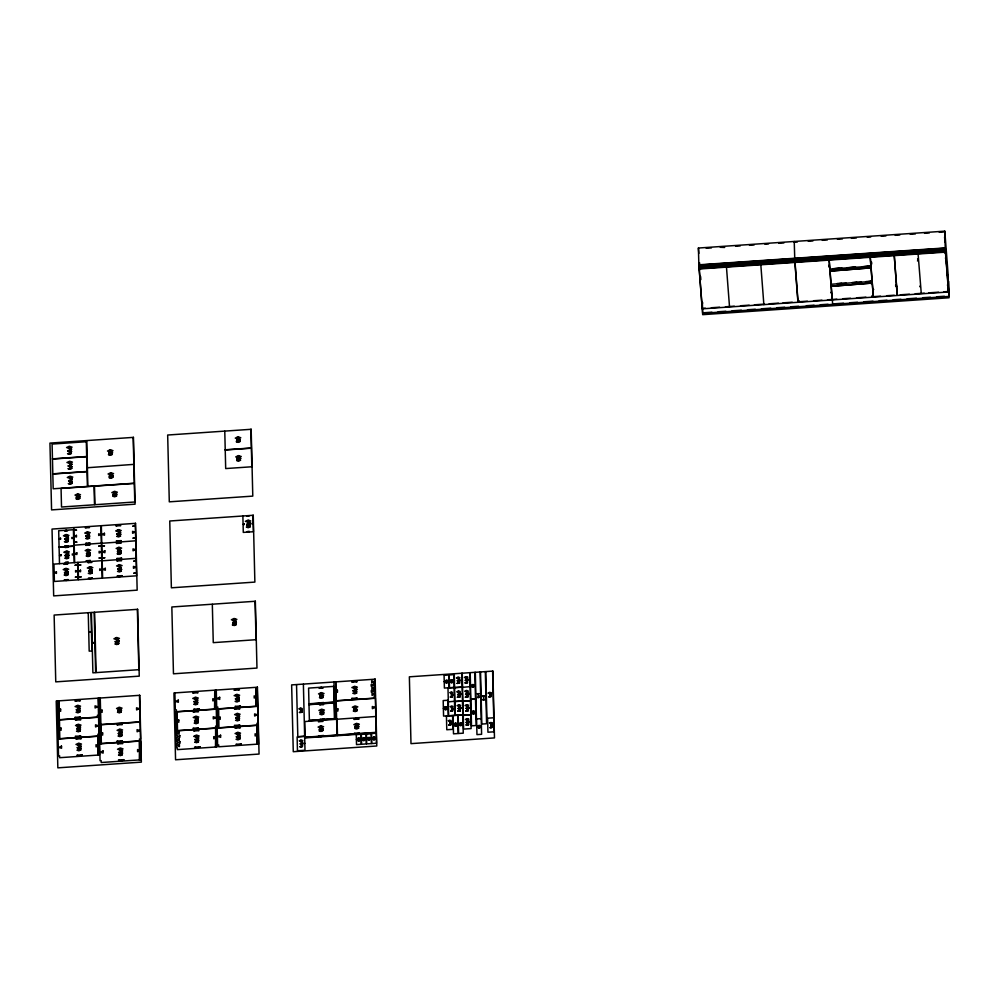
<?xml version="1.0" encoding="UTF-8"?>
<svg xmlns="http://www.w3.org/2000/svg" width="999" height="999" viewBox="0 0 999 999"><rect width="100%" height="100%" fill="white"/><g stroke="black" fill="none" stroke-linecap="round" stroke-linejoin="round"><path stroke-width="1.5" d="M873.163 290.072L873.675 289.373M945.529 258.516L945.578 257.68M947.626 285.801L947.539 284.703M459.84 709.69L459.415 709.727M459.29 681.318L458.728 681.53M466.908 680.781L466.708 681.33M467.682 694.78L467.07 694.392L467.707 694.605M468.181 722.839L467.719 723.064M111.851 476.76L112.238 476.311M66.97 571.99L67.77 571.628M88.536 535.464L89.336 535.102M115.634 495.342L116.433 494.98M88.961 552.947L89.76 552.584M466.883 682.342L467.395 682.105M467.207 696.041L467.719 695.804M467.557 710.414L468.069 710.177M69.755 452.572L71.241 452.784M70.105 467.569L71.603 467.757M70.479 482.505L71.965 482.717M119.693 711.188L121.154 711.338M321.641 696.528L323.139 696.728M322.04 713.086L323.539 713.274M321.241 729.769L322.702 729.907M355.469 709.839L356.943 710.052M356.968 727.272L358.466 727.459M67.008 538.523L68.357 538.336M117.495 641.52L118.844 641.333M248.888 524.025L250.2 523.838M234.952 622.489L236.288 622.302M234.99 624.075L236.326 623.888M301.223 710.764L301.686 710.102M490.222 694.78L491.071 694.68M490.484 695.292L490.584 695.104M460.302 710.514L459.428 710.576L459.877 710.002M68.831 451.173L67.92 450.611M69.243 466.071L68.282 465.584M69.555 481.106L68.644 480.544M109.815 453.758L108.841 453.246L109.79 453.334M77.223 497.465L76.311 496.915M110.377 476.71L109.39 476.211L110.352 476.286M65.747 539.21L64.785 539.123L65.759 539.635M66.146 555.706L65.185 555.619L66.171 556.131M114.123 494.88L113.174 494.792L114.148 495.304M64.548 572.702L65.522 572.39L64.535 572.302M89.573 571.203L88.661 570.641M236.613 440.334L237.587 440.022L236.601 439.935M237.974 459.253L237.063 458.703M116.234 641.845L115.26 641.358M77.373 709.864L76.399 709.377M77.822 728.833L77.198 728.371M78.284 747.789L77.323 747.302M247.652 524.687L246.716 524.612L247.665 525.112M118.856 711.288L117.87 710.776L118.831 710.863M119.38 733.653L118.431 733.578L119.405 734.078M119.843 752.622L118.881 752.135M233.616 622.889L232.705 622.327M195.08 701.798L194.118 701.31M194.58 720.679L195.567 720.366L194.58 720.279M196.004 739.722L195.042 739.235M236.451 698.963L235.489 698.476M236.913 717.919L235.951 717.844L236.938 718.343M237.375 736.887L236.413 736.4M319.855 696.166L320.829 695.853L319.842 695.766M320.254 712.724L321.228 712.412L320.242 712.312M320.379 729.432L319.43 729.507L320.404 729.857M354.183 691.32L353.209 690.809L354.17 690.896M354.62 709.577L353.658 709.09M356.144 726.985L355.182 726.91L356.156 727.409M457.292 680.893L457.917 680.694L457.28 680.644M465.259 680.431L465.896 680.232L465.259 680.169M457.629 694.767L458.254 694.567L457.617 694.505M458.541 708.728L458.591 708.965M301.636 744.08L302.035 743.656M459.29 680.781L458.941 681.243M459.278 695.117L459.503 694.63M468.044 708.691L467.382 708.878L467.832 708.366M468.281 724.088L468.156 723.513M302.26 746.141L301.823 746.203M459.303 679.657L458.878 679.707M121.204 751.348L122.552 751.098M301.735 742.607L302.073 742.569M459.428 706.98L460.289 706.817M449.887 721.827L450.249 722.115M467.532 707.317L467.869 707.292M483.903 698.001L483.666 698.089M302.222 745.878L302.397 745.891M467.669 696.303L467.844 696.315M301.623 743.968L302.11 743.918M460.352 709.253L459.39 708.703M445.991 707.067L445.542 706.967M451.323 680.019L451.398 679.994M896.378 285.177L895.541 285.239M77.385 728.858L77.847 729.245M121.316 733.516L121.004 733.541M121.778 752.447L121.466 752.472M197.465 720.616L197.165 720.641M238.836 717.781L238.536 717.806M356.094 690.746L355.794 690.771M490.809 695.616L490.422 696.078M828.77 266.92L828.883 265.185M871.565 262.075L871.715 263.986M452.722 710.002L452.235 709.839M90.097 631.605L90.285 631.593M301.323 711.001L301.798 711.213M459.465 679.345L458.666 679.17M452.609 707.717L451.973 707.567M69.343 448.439L72.053 447.152L69.293 446.241L66.583 447.527L69.343 448.439L69.468 453.571M69.705 463.399L72.415 462.112L69.655 461.213L66.945 462.487L69.705 463.399L69.83 468.531M110.29 451.935L112.999 450.661L110.227 449.75L107.517 451.036L110.29 451.935L110.352 454.52M70.067 478.359L72.777 477.085L70.017 476.173L67.308 477.46L70.067 478.359L70.192 483.504M110.839 474.9L113.549 473.613L110.789 472.714L108.079 473.988L110.839 474.9L110.901 477.485M77.772 496.016L80.482 494.73L77.71 493.818L75 495.104L77.772 496.016L77.835 498.588M114.623 493.481L117.333 492.207L114.573 491.296L111.851 492.582L114.623 493.481L114.685 496.066M238.062 439.023L240.771 437.749L238.012 436.838L235.302 438.124L238.062 439.023L238.124 441.608M66.209 536.675L68.919 535.402L66.159 534.49L63.449 535.776L66.209 536.675L66.334 541.545M238.524 457.792L241.234 456.518L238.461 455.606L235.752 456.893L238.524 457.792L238.586 460.377M87.537 533.978L90.247 532.692L87.475 531.793L84.765 533.066L87.537 533.978L87.637 538.274M66.608 553.171L69.318 551.898L66.558 550.986L63.849 552.272L66.608 553.171L66.733 558.041M118.506 531.83L121.216 530.544L118.444 529.632L115.734 530.919L118.506 531.83L118.606 536.188M87.962 551.46L90.672 550.174L87.9 549.263L85.19 550.549L87.962 551.46L88.062 555.819M65.971 570.504L68.681 569.218L65.922 568.319L63.212 569.592L65.971 570.504L66.071 574.862M118.931 549.363L121.641 548.089L118.869 547.177L116.159 548.463L118.931 549.363L119.031 553.658M90.097 568.881L92.807 567.594L90.047 566.695L87.325 567.981L90.097 568.881L90.197 573.176M119.356 566.845L122.065 565.559L119.293 564.66L116.583 565.933L119.356 566.845L119.455 571.203M248.102 522.215L250.749 520.966L248.052 520.079L245.404 521.328L248.102 522.215L248.227 526.972M93.531 642.407L93.544 643.106M116.696 639.685L119.418 638.398L116.646 637.487L113.936 638.773L116.696 639.685L116.796 643.806M234.153 620.654L236.863 619.38L234.091 618.468L231.381 619.755L234.153 620.654L234.253 624.787M77.835 707.454L80.544 706.168L77.785 705.257L75.075 706.543L77.835 707.454L77.947 712.087M78.297 726.41L81.006 725.124L78.247 724.225L75.537 725.499L78.297 726.41L78.409 731.043M119.318 709.415L122.028 708.129L119.268 707.217L116.558 708.503L119.318 709.415L119.393 712.112M78.759 745.341L81.468 744.055L78.709 743.156L75.986 744.43L78.759 745.341L78.871 750.037M119.855 731.243L122.565 729.957L119.805 729.045L117.095 730.331L119.855 731.243L119.967 735.876M195.542 699.35L198.264 698.064L195.492 697.152L192.782 698.438L195.542 699.35L195.667 704.045M120.317 750.174L123.027 748.888L120.255 747.976L117.545 749.262L120.317 750.174L120.429 754.869M236.913 696.515L239.635 695.229L236.863 694.317L234.153 695.604L236.913 696.515L237.038 701.211M196.004 718.343L198.726 717.057L195.954 716.146L193.244 717.432L196.004 718.343L196.116 722.976M237.375 715.509L240.097 714.223L237.325 713.311L234.615 714.597L237.375 715.509L237.487 720.142M196.466 737.274L199.176 735.988L196.416 735.077L193.706 736.363L196.466 737.274L196.578 741.97M321.303 694.804L324.013 693.518L321.241 692.607L318.531 693.893L321.303 694.804L321.366 697.502M237.837 734.44L240.547 733.154L237.787 732.242L235.077 733.528L237.837 734.44L237.949 739.135M300.574 709.39L302.26 708.591L300.537 708.029L298.863 708.828L300.574 709.39L300.649 712.362M354.633 688.473L357.342 687.187L354.583 686.288L351.873 687.562L354.633 688.473L354.745 693.106M321.703 711.35L324.413 710.064L321.653 709.165L318.943 710.439L321.703 711.35L321.765 714.06M355.107 708.129L357.817 706.842L355.057 705.943L352.347 707.217L355.107 708.129L355.182 710.838M320.866 727.984L323.589 726.71L320.816 725.798L318.107 727.085L320.866 727.984L320.941 730.694M301.049 741.395L302.784 740.571L301.011 739.984L299.275 740.808L301.049 741.395L301.174 746.665M446.541 680.806L447.465 680.369L445.604 680.494L446.541 680.806L446.59 682.742M451.648 680.319L452.559 679.882L450.699 680.007L451.648 680.319L451.698 682.529M356.631 725.536L359.34 724.25L356.581 723.351L353.871 724.625L356.631 725.536L356.693 728.246M458.179 678.508L459.915 677.684L458.141 677.097L456.406 677.921L458.179 678.508L458.291 683.266M466.158 678.046L467.894 677.222L466.121 676.635L464.385 677.459L466.158 678.046L466.271 682.804M451.236 693.069L452.634 692.407L449.8 692.594L451.236 693.069L451.323 696.94M358.691 738.573L359.615 738.136L357.754 738.261L358.691 738.573L358.753 740.783M472.839 685.089L473.763 684.652L471.903 684.777L472.839 685.089L472.889 687.037M458.516 692.369L460.252 691.545L458.479 690.971L456.743 691.795L458.516 692.369L458.628 697.14M363.798 738.224L364.71 737.786L362.862 737.911L363.798 738.224L363.848 740.434M368.893 737.999L369.817 737.574L367.957 737.699L368.893 737.999L368.943 739.947M466.483 691.82L468.231 690.996L466.458 690.409L464.722 691.233L466.483 691.82L466.62 697.09M374.001 737.649L374.912 737.225L373.052 737.349L374.001 737.649L374.038 739.597M445.679 707.304L446.603 706.867L444.742 706.992L445.679 707.304L445.741 709.515M478.221 694.105L479.195 693.643L477.235 693.781L478.221 694.105L478.309 697.439M451.573 707.03L452.972 706.368L450.149 706.568L451.573 707.03L451.66 710.876M458.853 706.218L460.589 705.394L458.816 704.819L457.08 705.644L458.853 706.218L458.966 711.026M483.528 696.49L484.503 696.041L482.529 696.166L483.528 696.49L483.603 699.799M489.735 693.681L491.421 692.881L489.71 692.319L488.024 693.119L489.735 693.681L489.81 696.653M466.833 706.106L468.568 705.282L466.808 704.707L465.059 705.531L466.833 706.106L466.958 710.876M449.687 721.141L451.086 720.479L448.264 720.666L449.687 721.141L449.775 724.974M473.476 711.575L474.4 711.151L472.539 711.276L473.476 711.575L473.538 713.798M455.581 723.701L456.493 723.264L454.632 723.388L455.581 723.701L455.631 725.911M467.17 720.042L468.918 719.218L467.145 718.631L465.409 719.455L467.17 720.042L467.295 724.849M460.676 723.488L461.6 723.051L459.74 723.176L460.676 723.488L460.726 725.424M479.07 725.986L479.995 725.549L478.134 725.674L479.07 725.986L479.12 727.921M490.834 723.326L492.232 722.664L489.41 722.851L490.834 723.326L490.946 727.572M917.457 260.951L918.243 260.115L917.594 258.928M460.002 710.177L459.428 710.227M89.46 534.977L88.686 535.052M89.885 552.459L89.111 552.522M120.854 550.374L120.08 550.437M67.895 571.503L67.12 571.578M92.02 569.88L91.246 569.954M121.279 567.844L120.504 567.919M70.017 447.19C69.068 446.041 68.556 447.952 68.919 446.828M70.38 462.762C69.455 461.625 68.943 463.511 69.306 462.412M70.742 477.122C69.805 475.961 69.281 477.872 69.643 476.76M70.754 477.734C69.818 476.573 69.306 478.484 69.655 477.36M88.187 532.729C87.263 531.593 86.763 533.466 87.113 532.367M88.636 550.824C87.712 549.687 87.2 551.56 87.55 550.461M119.58 548.114C118.669 546.99 118.157 548.851 118.506 547.764M118.644 565.896C119.58 567.057 120.105 565.147 119.743 566.258M120.017 565.609C119.081 564.447 118.569 566.358 118.931 565.247M196.229 698.713C195.292 697.564 194.78 699.462 195.142 698.351M195.767 736.325C196.703 737.474 197.215 735.564 196.865 736.688M300.961 708.99L300.337 708.791M458.603 677.709L457.904 677.472M466.583 677.247L465.884 677.01M301.436 740.584L300.412 740.996M472.602 684.765L472.964 684.889M477.897 693.643L478.409 693.806M451.923 706.393L451.348 706.206M358.928 738.348L358.329 738.186M467.607 719.243L466.908 719.005M490.472 722.826L491.033 723.014M112.45 476.298L112.388 475.449M467.557 694.542L467.02 694.305M79.296 709.727L78.996 709.74M79.758 728.683L79.445 728.708M197.003 701.623L196.703 701.648M80.22 747.614L79.908 747.639M238.374 698.788L238.074 698.813M197.927 739.547L197.627 739.572M239.298 736.713L238.998 736.738M302.135 744.38L301.598 744.68M467.932 709.103L467.395 709.39M70.941 450.274L70.43 450.324M71.304 465.234L70.792 465.284M71.678 480.207L71.154 480.257M67.857 540.097L67.333 540.147M68.257 556.593L67.732 556.643M249.713 525.561L249.201 525.611M467.182 679.22L466.845 679.245M459.54 693.556L459.215 693.581M467.607 696.603L467.27 696.628M459.877 707.404L459.552 707.429M468.206 721.216L467.869 721.253M89.573 535.439L88.312 535.476M120.579 533.279L119.281 533.329M89.997 552.922L88.736 552.959M120.966 550.824L119.705 550.861M68.019 571.965L66.746 572.002M92.183 570.329L90.872 570.379M121.391 568.306L120.13 568.344M467.07 696.053L467.907 696.016M78.347 709.49L79.608 709.702M78.809 728.446L80.07 728.671M196.054 701.385L197.327 701.598M237.425 698.551L238.699 698.763M120.367 733.278L121.628 733.491M79.271 747.377L80.532 747.602M196.516 720.379L197.79 720.591M237.887 717.544L239.161 717.757M120.817 752.21L122.09 752.422M355.144 690.509L356.406 690.734M196.978 739.31L198.252 739.522M238.349 736.475L239.623 736.688M69.081 461.813L70.729 462.137M109.678 450.949L111.326 451.273M65.372 569.517L66.995 569.842M116.071 638.086L117.732 638.411M236.301 695.516L237.962 695.853M119.743 749.213L121.279 749.512M465.759 677.409L466.82 677.609M450.911 692.245L451.748 692.407M458.116 691.358L459.178 691.57M466.108 690.796L467.095 690.996M458.454 705.207L459.503 705.406M466.433 705.082L467.495 705.456M466.446 705.469L467.495 705.681M373.788 737.312L374.35 737.424M449.363 720.316L450.212 720.816L449.15 720.716M490.509 722.502L491.371 722.664M109.753 450.337L110.802 450.287M110.352 473.938L111.339 473.888M66.096 552.185L67.133 552.135M67.832 556.98L68.581 556.93M77.298 705.856L78.359 705.794M77.31 706.455L78.372 706.393M118.794 707.816L119.83 707.754M195.005 697.752L196.066 697.689M78.209 743.743L79.283 743.681M195.479 717.344L196.541 717.282M236.85 713.91L237.887 713.848M321.178 710.364L322.24 710.301M472.652 684.54L473.014 684.527M320.329 726.385L321.391 726.323M458.516 705.594L459.19 705.556M473.314 711.038L473.151 711.375M466.845 719.405L467.52 719.367M467.47 681.743L466.945 682.067M468.156 709.814L467.657 709.59M108.841 453.184L109.815 452.934L108.829 452.847M109.39 476.136L110.377 475.899L109.39 475.811M113.174 494.73L114.148 494.48L113.162 494.393M64.785 539.06L65.772 538.823L64.785 538.723M86.101 536.076L87.088 535.839L86.089 535.739M117.07 534.015L118.057 533.716L117.058 533.616M65.185 555.556L66.171 555.319L65.185 555.219M86.526 553.658L87.512 553.346L86.526 553.246M117.495 551.535L118.481 551.223L117.495 551.123M246.716 524.55L247.677 524.313L246.703 524.213M117.919 568.98L118.906 568.731L117.919 568.643M117.87 710.714L118.856 710.476L117.87 710.376M76.873 728.683L77.847 728.433L76.861 728.346M118.431 733.516L119.405 733.266L118.419 733.179M235.951 717.769L236.938 717.532L235.951 717.432M353.209 690.746L354.183 690.496L353.196 690.409M319.418 729.295L320.404 729.045L319.418 728.958M465.609 694.43L466.233 694.268L465.596 694.205M355.182 726.835L356.168 726.598L355.169 726.498M300.162 744.005L300.786 743.843L300.15 743.78M457.967 708.591L458.591 708.441L457.954 708.378M465.946 708.453L466.57 708.303L465.934 708.241M466.296 722.664L466.908 722.252L466.283 722.19M446.703 680.444L446.728 680.232M70.142 452.697L71.229 452.46M70.504 467.669L71.591 467.432M70.879 482.629L71.953 482.392M120.067 711.251L121.154 711.013M322.04 696.64L323.127 696.403M322.452 713.186L323.526 712.949M355.856 709.964L356.943 709.727M321.616 729.819L322.702 729.582M357.38 727.372L358.454 727.135M301.436 711.563L301.248 711.788M70.804 452.372L70.18 452.222L71.004 452.048M111.064 453.409L111.888 453.022M71.166 467.345L70.542 467.182L71.366 467.02M238.836 440.497L239.872 440.522M70.904 482.367L71.853 482.005M111.626 476.373L112.65 476.398M239.298 459.265L240.322 459.29M78.546 497.477L79.371 497.09M115.397 494.955L116.221 494.567M66.995 538.261L67.807 537.874M88.324 535.963L89.148 535.576M88.362 537.474L89.186 537.087M119.293 533.803L120.117 533.429M67.395 554.757L68.207 554.37M88.749 553.446L89.573 553.059M248.863 523.763L249.663 523.389M119.718 551.348L120.542 550.961M66.758 572.489L67.582 572.102M90.884 570.866L91.833 570.504M120.142 568.831L120.966 568.443M120.18 570.404L121.004 570.017M117.482 641.246L118.307 640.871M117.52 642.832L118.881 642.906M234.927 622.227L235.752 621.84M234.965 623.813L235.914 623.451M78.809 711.251L79.72 711.3M120.105 710.988L120.929 710.601M196.378 703.246L197.203 702.859M237.75 700.399L238.574 700.024M79.133 730.244L79.957 729.857M322.078 696.365L323.027 696.003M238.212 719.33L239.036 718.955M79.595 749.238L80.42 748.85M322.477 712.924L323.301 712.537M355.894 709.702C356.993 709.615 356.443 708.054 356.631 709.215M197.303 741.171L198.127 740.783M459.19 696.603L459.965 696.628M238.674 738.323L239.498 737.949M321.653 729.557L322.477 729.183M357.405 727.11L358.229 726.723M467.407 710.152L468.019 709.927M450.149 724.562L450.849 724.562M467.932 722.776L468.394 722.826M490.434 694.43L490.859 694.392M944.792 231.156L945.266 249.013L698.888 265.909L698.413 248.039L944.792 231.156L948.163 275.062L948.513 291.97L702.272 308.841L702.085 303.908M706.193 248.264L711.425 247.902M720.267 247.302L724.687 247.465M735.564 246.254L740.197 245.929M749.462 245.304L754.108 244.98M764.922 244.243L768.518 243.993M778.833 243.281L783.89 242.944M797.389 242.008L794.28 242.22L794.23 241.471L794.829 261.101L802.584 260.24M808.253 241.271L812.911 240.946M822.227 240.309L827.334 239.96M837.412 239.273L842.407 238.923M851.36 238.311L856.368 237.974M867.232 237.225L870.728 236.988M881.205 236.263L885.926 235.939M895.179 235.314L899.837 234.99M910.226 234.278L915.359 233.928M924.525 233.304L929.32 232.967M939.26 232.292L943.68 231.98M700.024 264.673L698.863 264.76L702.185 308.391L705.282 308.179M944.067 247.952L945.229 247.864L949.013 296.403L702.634 313.286L699.188 268.544L945.429 251.661L945.578 252.722L944.417 252.809M698.825 264.822L945.191 247.939M698.825 265.16L945.204 248.264M705.194 266.908L714.472 266.271M719.105 265.959L729.919 265.222M733.016 265.01L743.83 264.26M748.463 263.948L759.277 263.199M762.374 262.987L773.189 262.25M777.821 261.938L788.648 261.189M807.242 259.915L816.558 259.278M821.215 258.953L832.08 258.217M835.189 258.004L846.053 257.255M850.711 256.943L861.575 256.194M866.233 255.869L875.536 255.232M880.194 254.92L889.51 254.283M894.167 253.958L905.032 253.209M908.141 252.997L919.005 252.26M923.663 251.935L932.966 251.298M937.624 250.974L945.391 250.449L699.013 267.332M699.2 269.006L945.441 252.135L948.513 291.97M699.2 269.156L700.361 269.068M944.405 252.335L945.578 252.26M700.374 269.53L699.213 269.618L699.188 268.544M833.466 268.669L839.622 268.256M847.327 267.72L855.019 267.195M862.724 266.671L868.88 266.246M832.979 268.831L842.082 268.207M848.139 267.794L855.718 267.27M863.298 266.758L870.878 266.233L829.944 269.043M871.016 266.895L829.969 270.18L871.028 267.357M947.002 275.15L948.163 275.062M837.112 283.554L841.67 283.241M852.322 282.517L856.88 282.205M866.008 281.581L870.566 281.268M837.187 283.841L846.278 283.216M852.347 282.804L861.438 282.18M865.983 281.868L872.052 281.443L831.118 284.253M896.265 286.351L896.927 286.313M711.338 307.754L719.567 307.192M725.449 306.793L734.277 306.181M740.484 305.756L749.175 305.17M754.42 304.807L764.547 304.108M769.168 303.796L778.396 303.159M783.004 302.847L792.232 302.21M798.076 301.81L807.367 301.174M813.561 300.749L821.952 300.175M827.509 299.8L836.837 299.151M842.681 298.751L850.486 298.226M856.543 297.802L865.921 297.165M880.531 296.166L872.127 296.74L872.04 295.667M886.6 295.741L894.205 295.229M900.274 294.805L909.39 294.181M915.171 293.781L924.287 293.157M928.833 292.844L938.561 292.183M943.955 291.808L948.563 291.496M704.17 312.724L711.912 312.188M718.106 311.763L725.848 311.238M732.042 310.814L741.333 310.177M747.514 309.752L755.256 309.215M761.45 308.791L770.741 308.154M776.935 307.729L784.677 307.205M790.858 306.78L798.601 306.243M806.343 305.719L814.085 305.182M820.279 304.757L828.021 304.233M834.215 303.808L843.518 303.172M849.724 302.747L857.479 302.21M863.685 301.785L872.989 301.149M879.195 300.724L886.95 300.187M893.156 299.762L900.911 299.238M907.117 298.801L916.433 298.164M922.639 297.739L930.394 297.215M936.6 296.79L944.355 296.253M68.269 447.714L70.392 447.564L69.693 447.39M70.092 449.038L71.566 448.938M236.975 437.699L239.098 437.55L238.399 437.375M70.105 449.463L71.578 449.363M67.92 451.024L68.906 451.523M67.932 451.348L68.894 451.286M238.811 439.635L240.284 439.535M238.823 440.059L240.297 439.96M236.626 440.671L237.587 440.596M238.848 440.896L239.872 440.834M111.039 452.547L112.512 452.447M111.051 452.972L112.525 452.872M108.841 453.583L109.803 453.509M112.1 453.434L111.301 453.796M111.076 453.808L112.1 453.746M52.46 458.853L86.676 456.506M52.46 459.041L86.676 456.693M225.225 449.8L251.373 448.002M225.237 449.975L251.373 448.189M70.467 464.011L71.928 463.911M70.467 464.435L71.94 464.335M68.294 465.984L69.268 466.496M68.294 466.321L69.256 466.246M87.4 467.732L133.866 464.373M239.273 458.404L240.747 458.304M237.063 459.103L238.049 459.615M239.285 458.828L240.747 458.728M237.075 459.44L238.037 459.365M239.298 459.665L240.334 459.602M52.822 473.826L87.038 471.478M52.822 474.001L87.05 471.653M109.84 473.713L111.801 473.588L110.414 473.801M111.601 475.512L113.062 475.412M111.613 475.936L113.074 475.836M70.829 478.971L72.29 478.871M109.403 476.535L110.365 476.473M70.842 479.395L72.303 479.295M111.626 476.773L112.662 476.698M68.656 480.944L69.63 481.456M68.656 481.281L69.618 481.218M134.316 483.229L87.85 486.413L86.738 440.671M134.328 483.404L94.493 486.138L94.942 504.72L134.778 501.998L133.204 437.487M78.521 496.615L79.995 496.515M115.372 494.093L116.846 493.993M78.534 497.04L79.995 496.94M115.385 494.517L116.858 494.418M76.324 497.315L77.298 497.827M76.324 497.652L77.285 497.589M113.174 495.129L114.136 495.054M79.57 497.502L78.771 497.864M78.546 497.889L79.583 497.814M115.409 495.354L116.433 495.292M247.078 521.515L249.113 521.378L248.439 521.203M248.838 522.814L250.287 522.714L248.851 523.339M248.876 524.35L250.312 524.25M66.97 537.287L68.444 537.187L66.983 537.824M246.728 524.937L247.665 524.875M248.888 524.762L250.324 524.675M119.293 534.153L120.729 534.265L119.967 534.103M86.114 536.475L87.075 536.65M117.083 534.353L118.044 534.527M88.337 536.525L89.798 536.426M88.349 536.85L89.398 536.775M119.306 534.64L120.792 534.54M119.318 534.94L120.03 534.59M248.926 526.123L249.9 525.886M67.008 538.861L68.469 538.761M88.362 537.562L89.41 537.499M120.38 535.402L119.331 535.476L120.155 534.989M64.798 539.46L65.759 539.398M67.008 539.285L68.481 539.185M74.238 545.192L101.324 543.156M101.773 543.306L135.714 540.796M59.091 547.065L73.814 546.053M59.103 547.24L73.814 546.228M67.37 553.783L68.844 553.683L67.383 554.32M120.729 550.486L119.93 550.849M68.756 554.832L67.408 555.019M88.749 553.783L90.197 553.896L89.423 553.733M67.408 555.357L68.869 555.257M86.538 553.983L87.512 554.158M117.507 551.86L118.469 552.035M119.73 551.91L121.191 551.81M65.197 555.956L66.159 555.894M67.42 555.781L68.881 555.681M88.761 554.27L90.247 554.17M119.743 552.235L120.792 552.16M88.774 554.57L89.485 554.22M89.835 555.044L88.786 555.107L89.61 554.632M120.804 552.884L119.755 552.959L120.579 552.472M101.761 560.664L53.958 564.123L54.383 581.455L78.059 579.832L77.635 562.499M102.21 560.814L136.151 558.304M89.123 568.269L91.059 568.131L89.685 568.356M91.896 570.004L91.096 570.367M121.154 567.969L120.355 568.331M88.661 571.053L89.648 571.553M66.771 572.827L68.207 572.951L67.433 572.789M120.155 569.168L121.591 569.293L120.817 569.13M64.548 573.039L65.509 572.964M88.674 571.378L89.635 571.316M117.932 569.38L118.906 569.555M90.897 571.428L92.358 571.328M66.783 573.326L68.257 573.214M90.909 571.753L91.958 571.678M120.155 569.655L121.641 569.555M66.783 573.626L67.495 573.276M120.167 569.967L120.879 569.617M67.845 574.088L66.796 574.163L67.62 573.676M91.97 572.402L90.921 572.477L91.746 571.99M120.18 570.504L121.229 570.429M233.167 619.467L235.09 619.33L233.729 619.555M232.717 622.739L233.691 623.239M234.94 622.839L236.413 622.739L234.952 623.376M232.73 623.064L233.691 623.001M115.647 638.96L117.732 638.823L117.045 638.636M115.272 641.758L116.246 642.27M115.285 642.095L116.246 642.02M117.495 641.857L118.968 641.758L117.507 642.394M458.666 678.895L459.602 678.833M466.633 678.433L467.582 678.358M466.645 678.696L467.582 678.633M353.571 687.137L355.656 687L354.957 686.812M458.703 680.594L459.64 680.531M466.683 680.132L467.619 680.069M458.703 680.794L459.64 680.381M466.683 680.331L467.607 679.919M458.716 681.33L459.403 681.293M458.728 681.593L459.677 681.53M466.708 681.131L467.657 681.068M196.303 699.949L197.777 699.849M237.675 697.115L239.136 697.015M458.728 681.793L459.19 681.568M78.584 708.054L80.057 707.954M355.394 689.085L356.855 688.985M458.741 682.155L459.677 682.08M196.316 700.374L197.777 700.274M237.687 697.539L239.148 697.439M458.741 682.354L459.415 682.305M78.596 708.478L80.07 708.378M355.394 689.51L356.868 689.41M459.627 682.754L459.278 682.504M78.609 709.04L79.67 708.965M196.328 700.936L197.39 700.861M237.7 698.101L238.761 698.026M355.407 690.059L356.468 689.984M466.733 682.354L467.395 682.305M78.621 709.34L79.333 708.99M196.328 701.248L197.04 700.886M237.7 698.401L238.411 698.051M355.419 690.371L356.131 690.009M76.411 709.777L77.385 710.289M194.131 701.71L195.105 702.222M235.489 698.875L236.476 699.387M76.424 710.114L77.385 710.052M194.131 702.047L195.092 701.985M196.353 702.01L197.79 702.122L197.015 701.96M235.502 699.213L236.463 699.15M237.725 699.175L239.161 699.288L238.386 699.125M353.221 691.146L354.183 691.071M78.646 710.339L80.107 710.239M355.444 691.358L356.905 691.258M78.659 710.651L79.708 710.576M196.366 702.497L197.839 702.397M237.737 699.662L239.211 699.562M320.304 694.18L322.277 694.043L320.879 694.268M355.457 691.683L356.506 691.608M196.366 702.809L197.09 702.447M237.737 699.962L238.461 699.612M355.469 692.407L356.518 692.332M196.391 703.333L197.44 703.271M237.762 700.499L238.811 700.436M319.855 696.503L320.816 696.44M454.145 687.399L449.488 687.724L449.175 674.962L453.833 674.637L454.82 715.309L448.663 715.734L447.989 687.999L454.145 687.587M454.595 687.537L462.125 687.025M454.595 687.712L462.125 687.2M462.574 687.337L470.104 686.638M117.882 711.113L118.844 711.051M465.859 691.42L467.107 691.333L466.221 691.483M57.642 719.854L97.465 717.12L97.427 715.234L98.514 715.159L98.114 698.264M216.284 708.978L176.448 711.7L176.398 709.814L175.312 709.889L174.9 692.994M257.655 706.143L217.819 708.865L217.77 706.98L216.683 707.055L216.271 690.159M334.44 700.873L374.263 698.139L374.225 696.253L375.312 696.178L375.212 692.07L374.051 692.157L374.001 690.184L375.174 690.097L375.075 686.051L373.913 686.126L373.863 684.153L375.025 684.078L374.912 679.283M57.642 720.029L98.564 717.22L98.976 734.115L97.89 734.19L97.927 736.076L58.104 738.81M216.284 709.153L175.362 711.962L175.936 735.714L177.098 735.639L177.148 737.599L175.986 737.687L176.086 741.733L177.248 741.658L177.298 743.631L176.124 743.706L176.224 747.814L177.322 747.739L177.372 749.625L217.195 746.902L216.746 728.109L175.824 730.918M257.655 706.318L216.733 709.128L217.595 744.979L218.694 744.904L218.744 746.79L258.566 744.068L258.117 725.274L217.195 728.084M334.44 701.048L375.362 698.251L376.461 743.231L371.803 743.556L371.566 733.528L376.223 733.216M459.003 692.757L459.94 692.694M466.97 692.207L467.919 692.145M451.623 693.381L452.385 693.331M451.623 693.593L452.385 693.543M458.766 693.231L459.952 692.969M466.733 692.669L467.919 692.419M308.978 703.796L334.016 702.085M308.978 704.045L334.028 702.334M308.991 704.482L334.041 702.772M451.66 694.755L452.41 694.58M308.991 704.657L334.041 702.946M451.66 694.917L452.422 694.867M459.041 694.455L459.977 694.255M467.02 693.905L467.944 693.843M459.041 694.667L459.99 694.605M467.02 694.105L467.944 693.693M451.673 695.554L452.435 695.504M489.123 692.944L490.322 692.856L489.473 692.994M459.053 695.204L459.74 695.154M451.685 695.891L452.023 695.866M459.065 695.466L460.015 695.391M467.033 694.904L467.982 694.842M451.685 696.141L452.46 696.091M459.065 695.654L459.515 695.167M467.045 695.104L467.495 694.879M451.698 696.578L452.397 696.528M459.078 696.016L460.015 695.816M467.057 695.466L467.994 695.404M459.078 696.228L459.727 696.228M467.057 695.666L467.732 695.616M490.234 695.129L490.884 695.092M299.95 708.653L301.174 708.566L300.299 708.703M490.247 695.629L491.158 695.566M490.259 696.216L491.171 696.091M478.583 697.102L479.258 697.027M77.21 725.087L79.333 724.937L78.634 724.75M77.223 725.686L79.346 725.549L78.646 725.361M301.061 710.339L301.898 710.389M354.096 706.955L356.081 706.817L354.67 707.042M99.201 724.675L140.122 721.877M301.074 710.838L301.423 710.813M470.854 699.2L475.499 698.888M99.201 724.862L140.122 722.052M470.854 699.387L475.512 699.063M301.086 711.338L301.998 711.276M301.086 711.525L301.648 711.338M320.617 710.027L322.739 709.877L322.028 709.69M79.046 727.022L80.519 726.922M196.766 718.943L198.227 718.843M238.137 716.108L239.598 716.008M301.099 711.925L302.01 711.8M448.326 701.872L454.483 701.273M454.932 701.41L462.462 700.886M454.932 701.585L462.462 701.073M79.058 727.447L80.532 727.347M196.778 719.367L198.239 719.268M238.149 716.533L239.61 716.433M462.912 701.186L470.442 700.674M462.912 701.36L470.442 700.848M79.071 727.996L80.132 727.921M196.791 719.929L197.852 719.854M238.162 717.095L239.223 717.02M79.083 728.308L79.795 727.946M196.791 720.242L197.502 719.879M238.162 717.407L238.873 717.045M353.658 709.502L354.645 710.002M353.671 709.827L354.633 709.765M76.886 729.083L77.847 729.008M194.593 721.003L195.554 720.941M235.964 718.169L236.925 718.106M79.108 729.295L80.569 729.195M196.815 721.228L198.277 721.128M238.187 718.393L239.648 718.293M79.108 729.62L80.17 729.545M196.828 721.553L197.877 721.478M238.199 718.706L239.248 718.643M320.267 713.049L321.228 712.986M79.133 730.344L80.182 730.269M197.889 722.202L196.84 722.265L197.665 721.79M238.212 719.43L239.261 719.367M118.918 730.032L120.742 729.907L119.43 729.632L119.455 730.706M459.34 706.605L460.277 706.543M451.96 707.342L452.722 707.292M467.32 706.493L468.256 706.43M118.931 730.631L120.767 730.506L119.455 730.232M467.332 706.768L468.269 706.705M451.998 708.716L452.747 708.666M451.998 708.878L452.747 708.553M459.378 708.303L460.314 708.241M120.604 731.842L122.078 731.743M459.378 708.516L460.327 708.453M467.357 708.191L468.294 707.991M120.617 732.267L122.09 732.167M452.01 709.527L452.784 709.477M467.37 708.403L468.319 708.341M120.629 732.829L121.691 732.754M459.403 709.502L459.865 709.278M468.056 708.89L467.382 709.14L468.331 709.128M120.642 733.141L121.354 732.779M309.378 720.354L334.428 718.631M459.415 710.039L460.364 709.977M309.378 720.604L334.428 718.88M118.431 733.915L119.405 733.84M120.667 734.128L122.128 734.028M375.811 716.483L304.745 721.54L305.145 737.911L337.038 735.726L335.701 682.192L335.976 719.218M467.42 710.414L468.081 710.376M120.667 734.452L121.716 734.377M175.812 730.744L215.647 728.009L215.597 726.123L216.696 726.048L215.821 690.184M217.183 727.909L257.018 725.174L256.968 723.288L258.067 723.214L257.193 687.349M58.104 738.985L99.026 736.188L99.488 754.969L59.653 757.704L59.615 755.806L58.516 755.881L57.18 701.061M120.692 735.164L121.741 735.102M462.799 714.76L455.269 715.272L454.258 673.85M462.799 714.934L458.141 715.259L458.591 733.491L463.249 733.179L461.788 673.326M463.249 715.222L470.779 714.71M463.261 715.396L470.791 714.884M355.569 724.2L357.642 724.063L356.955 723.875M319.805 727.272L321.915 727.122L321.216 726.935M195.379 735.951L197.502 735.801L196.803 735.614M236.738 733.116L238.886 732.966L238.174 732.779M99.663 743.643L139.485 740.908L139.448 739.023L140.534 738.948L139.485 695.429M99.663 743.818L140.584 741.021L141.046 759.802L101.211 762.524L101.174 760.639L100.075 760.714L98.551 698.226M79.508 745.953L80.981 745.853M197.228 737.874L198.689 737.774M238.599 735.039L240.06 734.939M319.43 729.695L320.392 729.62M355.194 727.235L356.156 727.172M481.231 718.631L476.436 718.955L475.312 672.402M493.756 717.769L486.913 718.231L485.776 671.69M79.52 746.378L80.994 746.265M197.24 738.298L198.701 738.199M238.611 735.464L240.072 735.364M79.533 746.927L80.594 746.852M197.253 738.86L198.302 738.785M238.624 736.026L239.673 735.951M450.074 721.453L450.836 721.403M450.087 721.665L450.836 721.615M467.657 720.429L468.593 720.366M79.545 747.24L80.257 746.877M197.253 739.173L197.964 738.81M238.624 736.325L239.335 735.976M467.669 720.704L468.606 720.629M77.335 747.702L78.309 748.214M195.042 739.635L196.029 740.147M236.413 736.8L237.4 737.312M77.335 748.039L78.309 747.976M79.558 748.001L80.994 748.126L80.232 747.964M195.055 739.972L196.016 739.909M197.278 739.934L198.714 740.047L197.939 739.884M236.426 737.137L237.387 737.075M238.649 737.1L240.085 737.212L239.31 737.05M450.112 722.814L450.874 722.889M450.112 722.989L450.874 722.939M79.57 748.501L81.056 748.388M197.29 740.421L198.764 740.321M238.661 737.587L240.135 737.487M79.583 748.8L80.295 748.451M197.29 740.734L198.002 740.371M238.661 737.886L239.373 737.537M467.694 722.127L468.631 722.065M450.124 723.626L450.899 723.576M466.283 722.452L466.908 722.776M467.707 722.327L468.631 721.915M460.339 723.089L460.814 723.139M467.707 722.527L468.169 722.302M79.595 749.337L80.644 749.262M197.303 741.258L198.351 741.196M238.674 738.423L239.723 738.361M450.137 724.075L450.899 724.138M467.719 723.126L468.668 723.064M467.732 723.326L468.181 723.101M467.732 723.538L468.331 723.838M467.744 723.85L468.693 723.788M467.757 724.387L468.618 724.325M119.318 748.988L121.266 748.85L119.88 749.075M304.658 736.213L297.814 736.688L296.541 684.652M304.658 736.388L297.128 736.912L297.465 750.761L304.995 750.249L303.384 684.19M491.221 723.638L491.983 723.588M491.233 723.85L491.995 723.8M305.12 737.225L337.013 735.039M337.462 735.002L376.198 732.354M305.132 737.474L337.025 735.289M337.462 735.252L376.198 732.604M478.708 725.736L479.195 725.624M491.258 724.999L492.02 724.949L491.258 725.174M376.211 733.041L337.475 735.689L337.075 719.317M121.066 750.773L122.54 750.674M491.283 725.811L492.045 725.761M491.296 726.261L492.045 726.323M121.091 751.76L122.153 751.685M121.104 752.072L121.816 751.71M491.308 726.735L492.17 726.885M118.893 752.534L119.868 753.046M118.893 752.871L119.855 752.809M121.116 752.834L122.552 752.946L121.791 752.796M121.129 753.321L122.615 753.221M121.141 753.633L121.853 753.271M301.523 741.782L302.472 741.72M122.203 754.095L121.154 754.158L121.965 753.683M301.536 742.057L302.472 741.995M363.461 738.011L363.648 737.861M301.573 743.481L302.51 743.418M301.573 743.681L302.497 743.281M301.586 744.218L302.26 744.18M301.598 744.48L302.547 744.417M301.611 745.042L302.547 744.979M301.611 745.242L302.285 745.192M302.272 745.379L301.76 745.616M301.623 745.629L302.685 745.816M237.462 456.968L239.548 456.693M247.065 520.829L249.088 520.554M117.42 530.407L119.53 530.119M86.476 533.154L88.561 532.867M65.135 535.264L67.22 534.977M86.888 550.037L88.973 549.75M65.547 551.748L67.62 551.473M89.098 567.444L91.034 567.182M64.91 569.08L66.97 568.806M353.571 687.649L355.656 687.362M489.135 693.181L490.334 693.019M236.326 714.685L238.399 714.397M459.265 679.22L459.165 678.858M459.602 693.094L459.503 692.732M238.511 437.987L236.988 438.074M238.948 456.143L237.45 456.68M115.06 491.833L113.524 492.382M78.184 494.368L76.711 494.892M66.646 535.651L65.16 536.176M68.119 540.447L67.045 540.821M458.466 677.834L457.492 678.184M458.803 691.708L457.842 692.057M321.703 693.156L320.292 693.656M237.35 694.867L235.851 695.391M479.22 725.424L478.708 725.811M196.441 716.695L194.93 717.232M369.043 737.449L368.531 737.836M369.043 737.649L368.531 737.674M300.786 740.359L300.774 741.058M374.213 737.125L373.626 737.125M119.655 532.892L120.754 532.592L119.505 533.304M111.401 453.371L111.688 453.346M115.734 494.917L116.021 494.892M71.241 482.33L71.528 482.305M78.871 497.44L79.171 497.415M119.618 533.766L119.917 533.753M119.668 535.339L119.955 535.314M88.661 535.926L88.948 535.901M120.092 552.822L120.38 552.797M67.32 538.211L67.607 538.199M89.086 553.396L89.373 553.384M89.123 554.969L89.41 554.957M91.221 570.829L91.508 570.804M91.259 572.34L91.546 572.315M235.302 623.763L235.589 623.751M67.095 572.452L67.383 572.427M67.133 574.025L67.42 574M355.806 692.257L356.094 692.245M322.415 696.328L322.702 696.315M356.218 709.665L356.518 709.64M238.087 700.361L238.374 700.349M321.99 729.52L322.277 729.495M196.716 703.196L197.003 703.184M238.549 719.292L238.836 719.28M197.178 722.127L197.465 722.115M120.442 710.938L120.729 710.926M79.008 711.238L79.296 711.213M121.016 735.027L121.316 735.014M121.478 754.02L121.778 754.008M79.92 749.188L80.22 749.175M445.791 706.743L445.317 706.93M455.681 723.351L455.432 723.326M363.898 737.649L363.648 738.036M239.073 440.884L239.46 440.434M919.692 286.214L920.366 287.125M830.731 292.307L831.393 293.219M702.722 302.997L702.047 302.085M944.592 236.975L944.954 241.783M945.529 249.151L945.891 253.958M946.577 262.837L946.94 267.645M918.056 253.546L921.265 293.369M894.255 255.644L897.302 295.005M870.291 256.818L873.363 297.115M870.166 257.292L873.351 296.653M870.916 280.781L871.14 283.704M829.008 257.779L832.666 304.37M829.083 259.64L832.155 299.475M799.088 300.674L799.163 301.735M798.089 302.272L795.004 261.975M797.951 302.285L794.867 261.988M763.86 304.62L760.788 264.323M729.495 306.518L726.435 266.671M698.413 248.039L698.825 253.421M699.537 262.662L699.775 265.746M700.599 276.536L700.836 279.62M948.65 281.343L949.05 297.764L702.672 314.66L702.384 302.709M897.164 295.017L894.242 255.17M492.619 671.216L494.093 731.805L487.937 732.217L487.599 718.368M485.327 671.715L486.6 723.738L481.805 724.075L480.544 672.04M480.094 672.077L481.605 734.302L476.96 734.615L476.573 719.118M474.862 672.439L476.148 725.511L471.503 725.836L470.204 672.752M469.767 672.789L471.116 728.571L463.586 729.095L462.237 673.301M333.978 682.092L334.89 719.292M334.44 719.317L333.641 686.388L308.591 688.111L309.39 721.041M320.179 695.791L320.379 696.678M320.579 712.349L320.779 713.224M250.924 429.408L251.835 466.77L225.687 468.568L224.775 431.206M253.009 515.397L253.409 531.718L243.281 532.405L242.882 516.083M255.107 601.373L256.031 639.71L213.262 642.644L212.325 604.308M256.556 706.243L256.106 687.649L255.944 706.281M257.48 744.168L257.03 725.574L256.868 744.205M236.963 437.462L236.988 438.524M236.938 439.96L237.138 440.834M237.4 458.728L237.587 459.615M233.054 622.365L233.242 623.239M218.893 727.821L218.444 709.228L218.282 727.859M215.185 709.078L214.735 690.484L214.573 709.115M216.109 747.002L215.659 728.408L215.497 747.04M177.522 730.656L177.073 712.062L176.91 730.694M135.302 523.464L136.576 575.811L102.622 578.146L101.349 525.786M137.387 609.44L138.849 669.68L96.079 672.614L94.618 612.375M139.947 759.902L139.498 741.308L139.336 759.939M117.407 533.653L117.595 534.527M117.832 551.161L118.019 552.035M118.257 568.668L118.444 569.542M100.911 525.824L102.185 578.171L78.496 579.795L78.084 562.462M100.262 698.114L100.911 724.562M101.374 743.556L100.911 724.962L100.749 743.593M99.65 698.151L100.287 724.6M98.389 755.069L97.939 736.475L97.777 755.119M94.168 612.399L95.629 672.652L92.895 672.839L91.433 612.599M90.984 612.624L91.92 650.961L89.186 651.148L88.249 612.812M86.438 535.776L86.626 536.65M86.863 553.284L87.05 554.158M73.801 527.672L74.65 562.524M74.213 562.549L73.414 529.732L58.691 530.744L59.49 563.561M77.21 724.849L77.235 725.923M59.353 719.755L58.904 701.161L58.729 719.804M59.815 738.723L59.366 720.129L59.191 738.761M74.113 530.244L76.473 530.207L74.113 530.244M74.401 542.157L76.761 542.12L74.401 542.157M75.137 565.259L77.497 565.222L75.137 565.259M78.384 565.034L80.744 564.997L78.384 565.034M75.424 577.172L77.785 577.135L75.424 577.172M78.684 576.947L81.031 576.91L78.684 576.947M98.839 546.091L101.199 546.053L98.839 546.091M102.085 545.866L104.445 545.829L102.085 545.866M99.126 558.004L101.486 557.966L99.126 558.004M102.373 557.779L104.733 557.742L102.373 557.779M132.805 526.223L135.165 526.186L132.805 526.223M133.092 538.136L135.452 538.099L133.092 538.136M133.654 561.251L136.014 561.213L133.654 561.251M133.941 573.164L136.301 573.126L133.941 573.164M71.578 451.648L70.155 451.56L71.578 451.648M71.953 466.608L70.529 466.521L71.953 466.608M72.315 481.58L70.892 481.481L72.315 481.58M118.881 640.459L117.457 640.371L118.881 640.459M121.503 710.202L120.08 710.102L121.503 710.202M236.326 621.44L234.902 621.353L236.326 621.44M323.476 695.579L322.053 695.491L323.476 695.579M323.888 712.137L322.465 712.037L323.888 712.137M323.052 728.771L321.628 728.683L323.052 728.771M358.816 726.323L357.392 726.236L358.816 726.323M895.678 286.263L896.715 286.613L895.678 286.263M87.063 536.226L86.101 536.138L87.063 536.226M118.881 569.13L117.932 569.193L118.881 569.13M301.973 709.864L301.049 709.927L301.973 709.864M479.058 695.516L479.12 695.479M491.133 694.155L490.209 694.218L491.133 694.155M70.23 449.612L71.166 449.675L70.23 449.612M70.592 464.572L71.541 464.635L70.592 464.572M70.966 479.545L71.903 479.595L70.966 479.545M67.133 539.435L68.082 539.497L67.133 539.435M67.545 555.931L68.481 555.993L67.545 555.931M78.721 708.628L79.658 708.691L78.721 708.628M79.183 727.584L80.12 727.647L79.183 727.584M249.013 524.912L249.925 524.975L249.013 524.912M79.645 746.515L80.582 746.578L79.645 746.515M120.742 732.417L121.678 732.479L120.742 732.417M196.441 700.524L197.377 700.586L196.441 700.524M196.903 719.517L197.839 719.58L196.903 719.517M197.365 738.448L198.302 738.511L197.365 738.448M237.812 697.689L238.749 697.752L237.812 697.689M238.274 716.683L239.211 716.745L238.274 716.683M238.736 735.614L239.673 735.676L238.736 735.614M355.519 689.647L356.468 689.71L355.519 689.647M451.698 693.668L452.385 693.693L451.698 693.668M467.057 692.569L467.057 692.569M467.744 720.791L467.744 720.791M491.296 723.925L491.983 723.95L491.296 723.925M78.834 495.129L76.723 495.279L78.834 495.129M119.992 548.488L117.882 548.626L119.992 548.488M120.38 708.528L118.282 708.678L120.38 708.528M235.14 619.792L233.179 619.929L235.14 619.792M357.692 724.65L355.582 724.799L357.692 724.65M451.773 692.607L450.699 692.682L451.773 692.607M484.028 696.066L483.041 696.128L484.028 696.066M115.684 492.619L113.536 492.769L115.684 492.619M119.543 530.968L117.432 531.118L119.543 530.968M79.82 744.48L77.672 744.63L79.82 744.48M238.911 733.578L236.751 733.728L238.911 733.578M356.094 707.292L354.108 707.429L356.094 707.292M71.379 453.434L69.48 454.333L67.557 453.696L71.379 453.434M71.753 468.406L69.855 469.305L67.92 468.668L71.753 468.406M112.263 454.395L110.365 455.282L108.429 454.657L112.263 454.395M72.115 483.366L70.217 484.265L68.282 483.628L72.115 483.366M112.825 477.347L110.926 478.246L108.991 477.609L112.825 477.347M79.745 498.464L77.847 499.363L75.912 498.726L79.745 498.464M116.596 495.929L114.698 496.828L112.762 496.191L116.596 495.929M240.035 441.471L238.137 442.37L236.214 441.733L240.035 441.471M66.059 530.332L64.623 531.018L67.52 530.819L66.059 530.332M60.564 538.211L59.141 538.886L60.602 539.36L60.564 538.211M87.363 526.885L85.302 527.859L89.46 527.572L87.363 526.885M76.424 535.352L74.363 536.326L76.461 537.012L76.424 535.352M73.364 537.912L71.94 538.586L71.903 537.437L73.364 537.912M68.244 541.408L66.346 542.307L64.411 541.67L68.244 541.408M240.497 460.252L238.599 461.138L236.663 460.514L240.497 460.252M67.882 545.779L64.985 545.978L67.882 545.779M66.458 546.828L65.022 547.514L67.92 547.315L66.458 546.828M89.548 538.149L87.662 539.048L85.727 538.411L89.548 538.149M118.332 524.825L115.934 525.949L120.767 525.624L118.332 524.825M100.774 534.515L98.714 535.489L98.676 533.816L100.774 534.515M104.445 533.291L102.048 534.428L104.483 535.227L104.445 533.291M60.964 554.707L59.54 555.382L61.001 555.869L60.964 554.707M89.835 542.969L87.775 543.943L85.677 543.256L89.835 542.969M87.787 544.393L85.727 545.367L89.885 545.092L87.787 544.393M76.848 552.859L74.788 553.833L76.886 554.52L76.848 552.859M73.764 554.408L72.34 555.082L72.303 553.933L73.764 554.408M68.644 557.917L66.746 558.803L64.81 558.179L68.644 557.917M120.517 536.051L118.631 536.95L116.696 536.313L120.517 536.051M65.797 563.436L63.886 564.335L67.745 564.073L65.797 563.436M68.282 562.287L65.385 562.474L68.282 562.287M135.027 532.167L132.63 533.291L132.58 531.356L135.027 532.167M121.141 540.634L118.744 541.77L116.296 540.958L121.141 540.634M89.985 555.681L88.087 556.58L86.151 555.943L89.985 555.681M56.406 571.853L54.483 572.764L56.444 573.401L56.406 571.853M118.756 542.332L116.359 543.468L121.191 543.131L118.756 542.332M101.199 552.022L99.138 552.996L99.101 551.336L101.199 552.022M104.87 550.799L102.472 551.935L104.907 552.734L104.87 550.799M90.26 560.476L88.199 561.45L86.101 560.764L90.26 560.476M89.922 561.788L88.012 562.687L91.871 562.425L89.922 561.788M67.994 574.737L66.096 575.636L64.161 574.999L67.994 574.737M77.522 571.178L75.612 572.09L75.574 570.541L77.522 571.178M80.519 570.204L78.609 571.103L80.557 571.753L80.519 570.204M120.954 553.533L119.056 554.433L117.12 553.796L120.954 553.533M68.132 579.607L66.209 580.506L64.261 579.87L68.132 579.607M135.452 549.675L133.054 550.811L133.017 548.876L135.452 549.675M121.566 558.141L119.168 559.278L116.733 558.478L121.566 558.141M119.181 559.84L116.783 560.976L121.616 560.639L119.181 559.84M92.12 573.051L90.222 573.95L88.287 573.314L92.12 573.051M101.648 569.53L99.738 570.441L99.7 568.893L101.648 569.53M105.295 568.306L102.897 569.442L105.345 570.242L105.295 568.306M92.245 577.946L90.335 578.858L88.387 578.221L92.245 577.946M121.379 571.078L119.48 571.977L117.545 571.341L121.379 571.078M135.876 567.182L133.479 568.319L133.441 566.383L135.876 567.182M247.952 515.796L246.915 516.296L249.001 516.146L247.952 515.796M121.99 575.649L119.593 576.785L117.158 575.986L121.99 575.649M244.268 523.751L243.232 524.238L244.293 524.587L244.268 523.751M253.059 523.563L252.023 524.05L252.01 523.214L253.059 523.563M250.087 526.848L248.239 527.722L246.353 527.097L250.087 526.848M249.375 531.505L247.29 531.655L249.375 531.505M93.906 643.081L93.182 643.131L93.906 643.081M118.719 643.668L116.821 644.567L114.885 643.93L118.719 643.668M236.164 624.65L234.266 625.549L232.33 624.912L236.164 624.65M77.647 699.874L74.987 701.136L80.37 700.774L77.647 699.874M60.614 709.153L57.954 710.414L60.664 711.313L60.614 709.153M79.87 711.95L77.972 712.849L76.036 712.212L79.87 711.95M97.777 706.73L95.105 707.991L95.055 705.843L97.777 706.73M80.182 717.007L77.51 718.269L74.8 717.382L80.182 717.007M78.109 718.843L75.449 720.104L80.832 719.73L78.109 718.843M61.076 728.121L58.417 729.382L61.126 730.269L61.076 728.121M102.085 710.152L99.413 711.413L102.135 712.312L102.085 710.152M80.32 730.918L78.421 731.817L76.498 731.181L80.32 730.918M121.304 711.987L119.405 712.886L117.47 712.25L121.304 711.987M98.239 725.699L95.567 726.96L95.517 724.799L98.239 725.699M80.644 735.976L77.972 737.237L75.262 736.338L80.644 735.976M139.261 708.691L136.601 709.952L136.538 707.791L139.261 708.691M78.571 737.799L75.912 739.06L81.294 738.698L78.571 737.799M61.513 746.128L58.854 747.389L61.563 748.276L61.513 746.128M119.668 723.676L117.008 724.937L122.39 724.562L119.668 723.676M102.635 732.954L99.962 734.215L102.685 735.102L102.635 732.954M195.367 691.808L192.695 693.069L198.089 692.707L195.367 691.808M178.309 700.137L175.637 701.398L178.359 702.285L178.309 700.137M80.782 749.912L78.884 750.811L76.96 750.174L80.782 749.912M98.726 745.616L96.054 746.877L96.004 744.717L98.726 745.616M121.878 735.751L119.98 736.65L118.044 736.013L121.878 735.751M82.268 754.857L79.595 756.118L76.886 755.219L82.268 754.857M139.798 730.519L137.125 731.78L137.075 729.632L139.798 730.519M197.577 703.92L195.679 704.807L193.744 704.183L197.577 703.92M122.203 740.808L119.53 742.07L116.821 741.171L122.203 740.808M120.13 742.632L117.47 743.893L122.852 743.531L120.13 742.632M103.072 750.961L100.4 752.222L103.122 753.109L103.072 750.961M236.738 688.973L234.066 690.234L239.46 689.859L236.738 688.973M219.68 697.29L217.008 698.551L219.73 699.45L219.68 697.29M215.509 699.625L212.849 700.886L212.787 698.726L215.509 699.625M199.063 708.865L196.391 710.127L193.669 709.228L199.063 708.865M195.829 710.776L193.157 712.037L198.539 711.663L195.829 710.776M178.796 720.054L176.124 721.315L178.846 722.202L178.796 720.054M122.34 754.745L120.442 755.644L118.506 755.007L122.34 754.745M238.948 701.073L237.05 701.972L235.115 701.348L238.948 701.073M179.083 732.017L176.411 733.278L179.133 734.178L179.083 732.017M198.039 722.851L196.141 723.738L194.206 723.114L198.039 722.851M140.272 750.449L137.612 751.71L137.562 749.55L140.272 750.449M123.826 759.69L121.154 760.951L118.444 760.052L123.826 759.69M256.88 696.778L254.221 698.051L254.158 695.891L256.88 696.778M176.973 735.214L175.899 735.289L176.973 735.214M215.946 717.619L213.287 718.88L213.237 716.733L215.946 717.619M240.434 706.018L237.762 707.292L235.04 706.393L240.434 706.018M237.2 707.929L234.528 709.203L239.91 708.828L237.2 707.929M179.808 735.564L177.66 736.575L179.857 737.299L179.808 735.564M176.498 737.861L175.936 738.136L176.498 737.861M220.167 717.22L217.495 718.481L220.217 719.367L220.167 717.22M198.351 727.896L195.692 729.17L192.969 728.271L198.351 727.896M196.291 729.732L193.619 730.993L199.001 730.631L196.291 729.732M179.233 738.411L176.573 739.672L179.296 740.571L179.233 738.411M177.123 741.233L176.049 741.308L177.123 741.233M179.957 741.583L177.81 742.607L179.995 743.331L179.957 741.583M176.648 743.893L176.086 744.155L176.648 743.893M179.383 744.455L176.723 745.716L179.433 746.603L179.383 744.455M239.41 720.004L237.512 720.903L235.577 720.267L239.41 720.004M198.501 741.845L196.603 742.732L194.668 742.107L198.501 741.845M257.317 714.784L254.658 716.046L254.608 713.898L257.317 714.784M239.723 725.062L237.063 726.323L234.34 725.436L239.723 725.062M321.116 687.387L319.156 688.311L323.127 688.036L321.116 687.387M237.662 726.897L234.99 728.159L240.372 727.784L237.662 726.897M220.604 735.214L217.932 736.475L220.654 737.374L220.604 735.214M216.433 737.549L213.774 738.81L213.711 736.65L216.433 737.549M199.987 746.79L197.315 748.051L194.593 747.152L199.987 746.79M354.445 680.906L351.785 682.167L357.167 681.793L354.445 680.906M337.412 690.184L334.752 691.445L337.462 692.344L337.412 690.184M323.276 697.377L321.378 698.264L319.443 697.639L323.276 697.377M239.872 738.998L237.974 739.897L236.039 739.272L239.872 738.998M301.835 712.287L299.463 712.449L301.835 712.287M323.476 702.559L321.516 703.496L319.505 702.834L323.476 702.559M321.516 703.933L319.555 704.869L323.526 704.595L321.516 703.933M257.804 734.702L255.145 735.976L255.082 733.815L257.804 734.702M241.346 743.943L238.686 745.217L235.964 744.317L241.346 743.943M374.425 681.718L371.765 682.979L371.703 680.831L374.425 681.718M375.075 683.628L373.926 683.703L375.075 683.628M356.668 692.981L354.77 693.88L352.834 693.244L356.668 692.981M373.351 685.177L371.191 686.201L371.153 684.465L373.351 685.177M374.563 686.301L374.563 686.301M374.588 688.111L371.915 689.372L371.865 687.225L374.588 688.111M356.98 698.039L354.308 699.3L351.598 698.401L356.98 698.039M323.688 713.923L321.79 714.822L319.855 714.185L323.688 713.923M375.212 689.647L374.076 689.735L375.212 689.647M373.489 691.208L371.341 692.22L371.303 690.484L373.489 691.208M337.874 708.878L335.202 710.139L337.924 711.026L337.874 708.878M374.712 692.319L374.712 692.319M374.725 694.155L372.065 695.416L372.015 693.256L374.725 694.155M320.691 720.629L318.394 721.715L323.039 721.39L320.691 720.629M323.876 719.118L321.915 720.042L319.905 719.392L323.876 719.118M357.093 710.701L355.194 711.6L353.259 710.963L357.093 710.701M322.852 730.556L320.954 731.455L319.018 730.818L322.852 730.556M375.05 707.404L372.39 708.666L372.327 706.505L375.05 707.404M356.456 718.194L353.871 719.417L359.078 719.068L356.456 718.194M304.707 743.331L303.846 743.731L303.833 743.044L304.707 743.331M323.376 735.539L321.079 736.625L318.743 735.863L323.376 735.539M302.397 746.59L299.95 746.753L302.397 746.59M444.967 681.38L444.318 681.68L444.967 681.38M448.813 681.38L448.164 681.68L448.813 681.38M450.074 681.031L449.413 681.33L450.074 681.031M447.24 682.704L445.941 682.792L447.24 682.704M453.908 681.031L453.259 681.33L453.908 681.031M452.347 682.492L451.048 682.579L452.347 682.492M358.616 728.109L356.718 729.008L354.782 728.371L358.616 728.109M461.838 680.182L460.976 680.594L460.964 679.894L461.838 680.182M459.528 683.191L457.067 683.353L459.528 683.191M469.805 679.72L468.956 680.119L468.931 679.432L469.805 679.72M359.415 732.929L356.843 734.153L354.208 733.291L359.415 732.929M467.495 682.717L465.047 682.891L467.495 682.717M357.118 739.285L356.468 739.585L357.118 739.285M471.266 685.664L470.616 685.976L471.266 685.664M454.22 694.43L453.459 694.792L454.22 694.43M360.964 739.285L360.314 739.585L360.964 739.285M362.225 738.935L361.576 739.235L362.225 738.935M475.099 685.664L474.45 685.976L475.099 685.664M359.403 740.734L358.104 740.833L359.403 740.734M452.322 696.877L450.337 697.015L452.322 696.877M473.538 686.987L472.24 687.075L473.538 686.987M366.059 738.935L365.409 739.235L366.059 738.935M367.32 738.586L366.67 738.885L367.32 738.586M462.175 694.055L461.313 694.455L461.301 693.768L462.175 694.055M364.498 740.384L363.199 740.484L364.498 740.384M371.153 738.586L370.504 738.885L371.153 738.586M372.415 738.236L371.765 738.536L372.415 738.236M369.593 739.909L368.294 739.997L369.593 739.909M459.865 697.052L457.405 697.227L459.865 697.052M470.154 693.756L469.293 694.155L469.28 693.468L470.154 693.756M376.261 738.236L375.612 738.536L376.261 738.236M374.687 739.56L373.389 739.647L374.687 739.56M444.105 708.016L443.456 708.328L444.105 708.016M467.844 697.015L465.384 697.177L467.844 697.015M447.952 708.016L447.302 708.328L447.952 708.016M446.391 709.477L445.079 709.565L446.391 709.477M454.557 708.378L453.796 708.741L454.557 708.378M478.996 697.389L477.622 697.477L478.996 697.389M452.659 710.813L450.674 710.938L452.659 710.813M462.512 707.916L461.65 708.328L461.638 707.629L462.512 707.916M460.202 710.951L457.742 711.113L460.202 710.951M484.29 699.75L482.917 699.849L484.29 699.75M490.996 696.578L488.623 696.74L490.996 696.578M470.492 707.791L469.63 708.191L469.617 707.504L470.492 707.791M468.181 710.789L465.721 710.951L468.181 710.789M471.915 712.299L471.253 712.599L471.915 712.299M452.672 722.489L451.91 722.851L452.672 722.489M475.749 712.299L475.099 712.599L475.749 712.299M450.774 724.912L448.788 725.049L450.774 724.912M474.188 713.748L472.889 713.848L474.188 713.748M454.008 724.412L453.346 724.712L454.008 724.412M457.842 724.412L457.192 724.725L457.842 724.412M459.103 724.063L458.454 724.362L459.103 724.063M456.281 725.873L454.982 725.961L456.281 725.873M462.937 724.063L462.287 724.375L462.937 724.063M461.376 725.386L460.077 725.474L461.376 725.386M470.829 721.74L469.967 722.14L469.955 721.453L470.829 721.74M468.519 724.762L466.058 724.924L468.519 724.762M477.497 726.56L476.848 726.86L477.497 726.56M481.343 726.56L480.694 726.86L481.343 726.56M479.77 727.884L478.471 727.971L479.77 727.884M493.831 724.874L493.069 725.237L493.831 724.874M491.933 727.509L489.947 727.647L491.933 727.509M90.459 632.167L89.723 632.217L90.459 632.167M871.003 267.832L830.082 271.104L871.003 267.832M872.164 283.054L831.255 286.313L872.164 283.054M133.441 437.375L49.95 443.094L51.573 509.902L135.065 504.183L133.441 437.375M251.161 429.295L167.67 435.027L169.293 501.835L252.784 496.116L251.161 429.295M86.314 441.72L52.098 444.068L53.184 488.786L87.4 486.438L86.314 441.72M94.043 486.163L61.064 488.424L61.513 507.017L94.505 504.757L94.043 486.163M135.539 523.351L52.035 529.07L53.671 595.891L137.163 590.159L135.539 523.351M253.247 515.284L169.755 521.003L171.378 587.812L254.87 582.092L253.247 515.284M137.625 609.328L54.133 615.059L55.757 681.867L139.248 676.148L137.625 609.328M255.344 601.261L171.84 606.98L173.464 673.801L256.968 668.069L255.344 601.261M139.723 695.316L56.219 701.036L57.842 767.844L141.346 762.125L139.723 695.316M257.43 687.237L173.938 692.969L175.562 759.777L259.053 754.058L257.43 687.237M375.149 679.17L291.646 684.902L293.269 751.71L376.773 745.991L375.149 679.17M492.857 671.103L409.365 676.822L410.989 743.643L494.48 737.911L492.857 671.103M448.738 674.987L444.08 675.312L444.393 688.074L449.051 687.749L448.738 674.987M447.839 700.262L443.194 700.574L443.568 716.083L448.214 715.759L447.839 700.262M452.609 715.634L446.441 716.058L446.778 729.745L452.934 729.332L452.609 715.634M457.704 715.284L453.047 715.609L453.496 733.84L458.141 733.528L457.704 715.284M360.926 734.265L356.268 734.577L356.518 744.605L361.163 744.28L360.926 734.265M366.021 733.915L361.363 734.228L361.613 744.255L366.258 743.93L366.021 733.915M371.116 733.566L366.471 733.878L366.708 743.905L371.366 743.581L371.116 733.566"/></g></svg>
